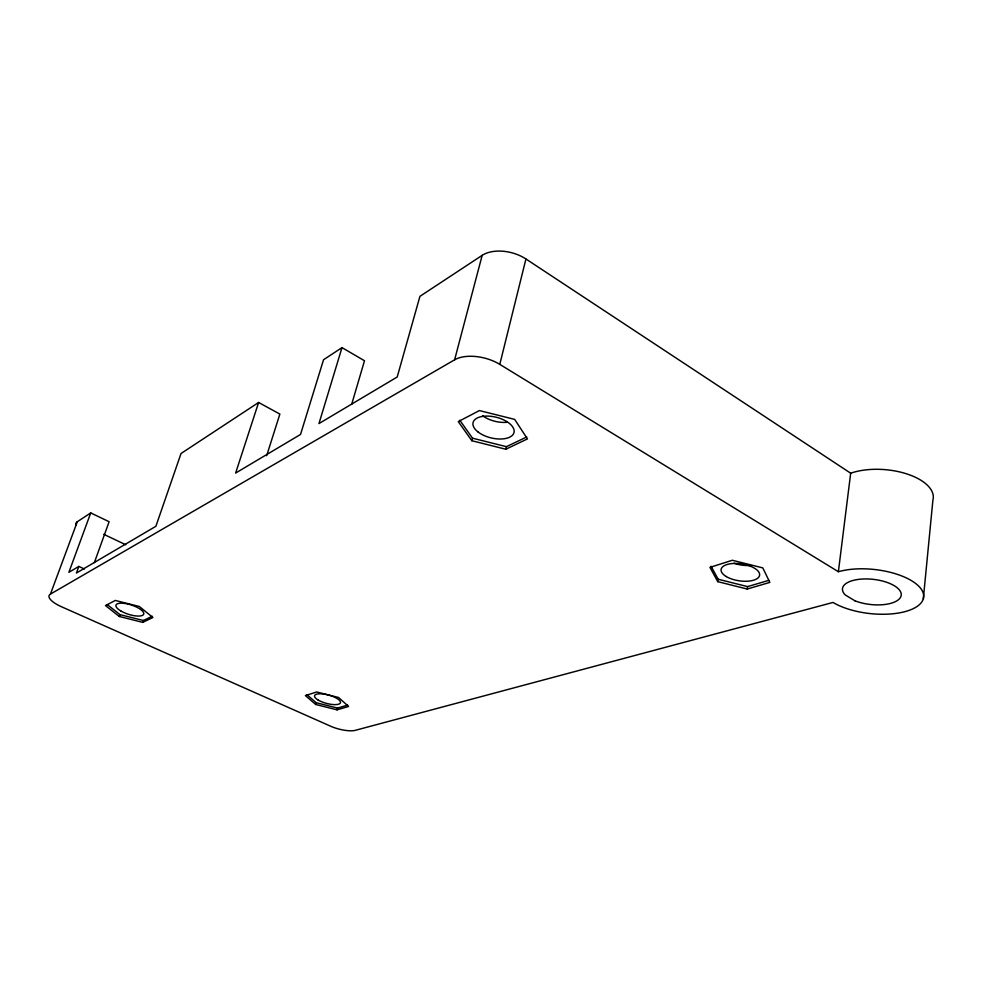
<?xml version="1.0" encoding="UTF-8"?>
<svg xmlns="http://www.w3.org/2000/svg" width="982" height="982" viewBox="0 0 982 982"><rect width="100%" height="100%" fill="white"/><g stroke="black" fill="none" stroke-linecap="round" stroke-linejoin="round"><path stroke-width="1.47" d="M923.313 598.848L932.9 500.145A50.156 24.182 4.9 0 0 907.037 473.987A50.156 24.182 4.9 0 0 850.682 473.214L525.935 258.978A31.387 18.793 14.2 0 0 482.174 255.345L419.928 296.343L397.207 377.002L318.966 423.573L341.994 347.616L364.494 360.75L351.654 404.388M94.358 562.612L109.112 521.724L90.737 512.911L77.296 521.749L50.438 594.098A21.162 6.849 18.6 0 0 61.436 606.729L331.548 726.619A18.83 5.806 14.9 0 0 356.135 730.105L833.031 602.445A51.739 22.156 6.3 0 0 905.748 611.43A51.739 22.156 6.3 0 0 911.149 580.46A51.739 22.156 6.3 0 0 838.383 571.72L850.682 473.214M747.228 589.04L769.851 582.387L762.781 567.891L732.339 560.268L709.961 567.375L717.756 581.651L747.228 589.04L747.597 586.61L768.796 580.35M717.756 581.651L718.149 579.233L711.078 566.233M505.816 449.24L527.457 438.917L514.666 419.388L479.412 410.574L458.275 421.609L471.851 440.734L505.816 449.24L506.43 446.675L526.708 436.978M838.383 571.72L499.789 364.371L525.935 258.978M471.851 440.734L472.502 438.181L459.785 420.222M50.438 594.098L454.617 359.805L482.174 255.345M337.047 709.851L348.598 706.463L338.557 697.49L316.695 691.979L305.39 695.587L315.688 704.475L337.047 709.851L337.526 708.083L347.628 705.101M315.688 704.475L316.179 702.707L307.035 694.777M266.662 455.709L279.87 414.085L258.61 402.473L181.032 453.5L155.88 526.291L76.412 573.046L78.842 566.43L84.391 568.995M258.61 402.473L235.631 473.066L300.529 434.449L323.544 359.743L341.994 347.616M142.721 622.367L152.91 617.518L139.346 606.495L115.324 600.444L105.491 605.575L119.313 616.475L142.721 622.367L143.36 620.514L152.271 616.254M119.313 616.475L119.951 614.622L107.296 604.617M90.737 512.911L68.875 572.334L78.842 566.43M472.502 438.181L506.43 446.675M718.149 579.233L747.597 586.61M119.951 614.622L143.36 620.514M316.179 702.707L337.526 708.083M103.711 534.282L125.782 544.752M750.788 565.399A19.37 8.678 8.4 0 1 733.959 563.226M75.872 525.431A20.671 7.611 19.2 0 1 77.296 521.749M454.617 359.805A32.529 17.369 14.2 0 1 499.789 364.371M507.007 422.285A20.966 10.802 13.6 0 1 482.628 415.742M854.917 600.788L845.257 594.957A29.546 12.643 6.3 0 1 869.217 579.024A29.546 12.643 6.3 0 1 900.249 597.756A29.546 12.643 6.3 0 1 854.917 600.788M726.25 576.544A19.468 8.543 8.5 0 0 758.804 577.085A19.468 8.543 8.5 0 0 735.948 563.435A19.468 8.543 8.5 0 0 726.25 576.544M317.947 699.921A13.417 4.296 15.1 0 0 339.907 703.529A13.417 4.296 15.1 0 0 324.674 694.213A13.417 4.296 15.1 0 0 317.947 699.921M120.786 610.927A14.583 4.861 17.9 0 0 143.568 614.45A14.583 4.861 17.9 0 0 125.144 603.513A14.583 4.861 17.9 0 0 120.786 610.927M478.209 432.105A21.076 10.642 13.6 0 0 513.156 434.388A21.076 10.642 13.6 0 0 489.22 416.159A21.076 10.642 13.6 0 0 478.209 432.105"/></g></svg>
